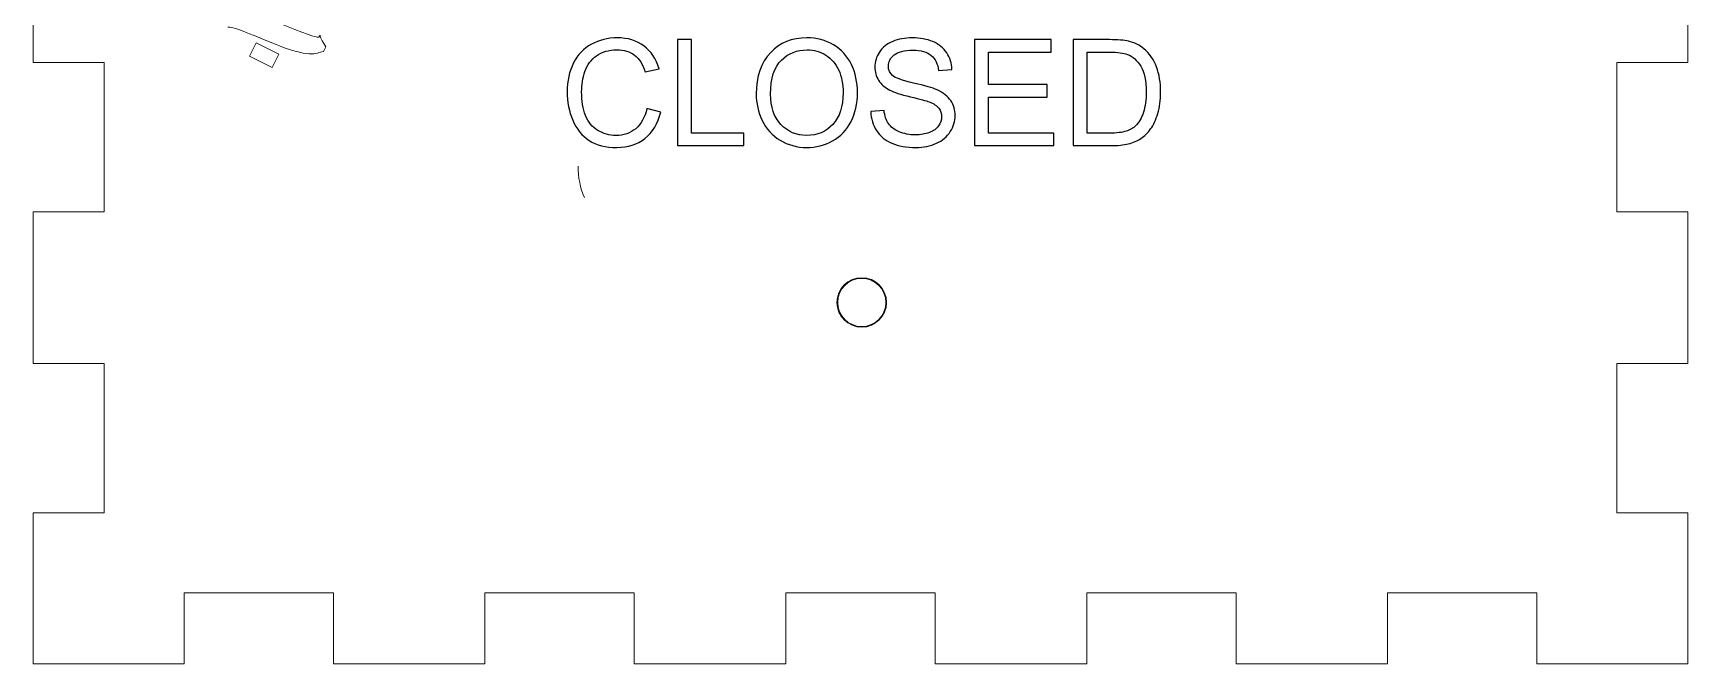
# Model space of a CAD drawing. Header units: millimetres. Extents: x -349 to 86, y 55 to 275.
# Drawn here: x -349.1 to -209.1, y 135 to 188.3 of the extents above; entities that cross this region are included whole.
import ezdxf

# ---------------------------------------------------------------- set-up
doc = ezdxf.new("R2010")
doc.units = ezdxf.units.MM
doc.header["$MEASUREMENT"] = 0
for name, color, linetype in [('cut', 7, 'Continuous'), ('engrave', 7, 'Continuous'), ('Layer 1', 7, 'Continuous')]:
    doc.layers.add(name, color=color, linetype=linetype)

msp = doc.modelspace()

# ---------------------------------------------------------------- linework, layer by layer
at = {"layer": 'cut', "color": 5, "lineweight": 9}
for points in [[(-349.1175, 185.8545), (-349.1175, 185.8545), (-349.1175, 198.6718), (-349.1175, 198.6718)], [(-209.1175, 198.6718), (-209.1175, 198.6718), (-209.1175, 185.8545), (-209.1175, 185.8545)], [(-343.1175, 185.8545), (-343.1175, 185.8545), (-349.1175, 185.8545), (-349.1175, 185.8545)], [(-343.1175, 173.2173), (-343.1175, 173.2173), (-343.1175, 185.8545), (-343.1175, 185.8545)], [(-209.1175, 185.8545), (-209.1175, 185.8545), (-215.1175, 185.8545), (-215.1175, 185.8545)], [(-215.1175, 185.8545), (-215.1175, 185.8545), (-215.1175, 173.2173), (-215.1175, 173.2173)], [(-349.1175, 160.4), (-349.1175, 160.4), (-349.1175, 173.2173), (-349.1175, 173.2173)], [(-349.1175, 173.2173), (-349.1175, 173.2173), (-343.1175, 173.2173), (-343.1175, 173.2173)], [(-215.1175, 173.2173), (-215.1175, 173.2173), (-209.1175, 173.2173), (-209.1175, 173.2173)], [(-209.1175, 173.2173), (-209.1175, 173.2173), (-209.1175, 160.4), (-209.1175, 160.4)], [(-279.0085, 167.6562), (-280.1655, 167.6562), (-281.1064, 166.7154), (-281.1064, 165.5584)], [(-281.0485, 165.5584), (-281.0485, 166.6832), (-280.1333, 167.5984), (-279.0085, 167.5984)], [(-276.9159, 165.5584), (-276.9159, 166.7154), (-277.8516, 167.6562), (-279.0085, 167.6562)], [(-279.0085, 167.5984), (-277.8838, 167.5984), (-276.9738, 166.6832), (-276.9738, 165.5584)], [(-281.1064, 165.5584), (-281.1064, 164.4014), (-280.1655, 163.4658), (-279.0085, 163.4658)], [(-279.0085, 163.5236), (-280.1333, 163.5236), (-281.0485, 164.4337), (-281.0485, 165.5584)], [(-279.0085, 163.4658), (-277.8516, 163.4658), (-276.9159, 164.4014), (-276.9159, 165.5584)], [(-276.9738, 165.5584), (-276.9738, 164.4337), (-277.8838, 163.5236), (-279.0085, 163.5236)], [(-343.1175, 160.4), (-343.1175, 160.4), (-349.1175, 160.4), (-349.1175, 160.4)], [(-343.1175, 147.7627), (-343.1175, 147.7627), (-343.1175, 160.4), (-343.1175, 160.4)], [(-209.1175, 160.4), (-209.1175, 160.4), (-215.1175, 160.4), (-215.1175, 160.4)], [(-215.1175, 160.4), (-215.1175, 160.4), (-215.1175, 147.7627), (-215.1175, 147.7627)], [(-349.1175, 134.9904), (-349.1175, 134.9904), (-349.1175, 147.7627), (-349.1175, 147.7627)], [(-349.1175, 147.7627), (-349.1175, 147.7627), (-343.1175, 147.7627), (-343.1175, 147.7627)], [(-215.1175, 147.7627), (-215.1175, 147.7627), (-209.1175, 147.7627), (-209.1175, 147.7627)], [(-209.1175, 147.7627), (-209.1175, 147.7627), (-209.1175, 134.9904), (-209.1175, 134.9904)], [(-323.708, 140.9904), (-323.708, 140.9904), (-336.3452, 140.9904), (-336.3452, 140.9904)], [(-336.3452, 140.9904), (-336.3452, 140.9904), (-336.3452, 134.9904), (-336.3452, 134.9904)], [(-323.708, 134.9904), (-323.708, 134.9904), (-323.708, 140.9904), (-323.708, 140.9904)], [(-298.2534, 140.9904), (-298.2534, 140.9904), (-310.8907, 140.9904), (-310.8907, 140.9904)], [(-310.8907, 140.9904), (-310.8907, 140.9904), (-310.8907, 134.9904), (-310.8907, 134.9904)], [(-298.2534, 134.9904), (-298.2534, 134.9904), (-298.2534, 140.9904), (-298.2534, 140.9904)], [(-272.7989, 140.9904), (-272.7989, 140.9904), (-285.4361, 140.9904), (-285.4361, 140.9904)], [(-285.4361, 140.9904), (-285.4361, 140.9904), (-285.4361, 134.9904), (-285.4361, 134.9904)], [(-272.7989, 134.9904), (-272.7989, 134.9904), (-272.7989, 140.9904), (-272.7989, 140.9904)], [(-247.3443, 140.9904), (-247.3443, 140.9904), (-259.9816, 140.9904), (-259.9816, 140.9904)], [(-259.9816, 140.9904), (-259.9816, 140.9904), (-259.9816, 134.9904), (-259.9816, 134.9904)], [(-247.3443, 134.9904), (-247.3443, 134.9904), (-247.3443, 140.9904), (-247.3443, 140.9904)], [(-221.8898, 140.9904), (-221.8898, 140.9904), (-234.5271, 140.9904), (-234.5271, 140.9904)], [(-234.5271, 140.9904), (-234.5271, 140.9904), (-234.5271, 134.9904), (-234.5271, 134.9904)], [(-221.8898, 134.9904), (-221.8898, 134.9904), (-221.8898, 140.9904), (-221.8898, 140.9904)], [(-336.3452, 134.9904), (-336.3452, 134.9904), (-349.1175, 134.9904), (-349.1175, 134.9904)], [(-310.8907, 134.9904), (-310.8907, 134.9904), (-323.708, 134.9904), (-323.708, 134.9904)], [(-285.4361, 134.9904), (-285.4361, 134.9904), (-298.2534, 134.9904), (-298.2534, 134.9904)], [(-259.9816, 134.9904), (-259.9816, 134.9904), (-272.7989, 134.9904), (-272.7989, 134.9904)], [(-234.5271, 134.9904), (-234.5271, 134.9904), (-247.3443, 134.9904), (-247.3443, 134.9904)], [(-209.1175, 134.9904), (-209.1175, 134.9904), (-221.8898, 134.9904), (-221.8898, 134.9904)]]:
    msp.add_open_spline(points, degree=3, dxfattribs=at)
at = {"layer": 'engrave', "color": 3, "lineweight": 9}
for points in [[(-324.9332, 187.9961), (-325.2237, 187.9699), (-326.062, 188.2624), (-328.515, 189.2589)], [(-332.6544, 188.8472), (-332.306, 188.9268), (-330.7678, 188.2807), (-328.8431, 187.4829)], [(-324.8317, 188.1711), (-324.8317, 188.1711), (-324.9332, 187.9961), (-324.9332, 187.9961)], [(-324.3388, 187.1877), (-324.9231, 187.99), (-324.8317, 188.1711), (-324.8317, 188.1711)], [(-330.2472, 187.5055), (-330.2472, 187.5055), (-330.8023, 186.3959), (-330.8023, 186.3959)], [(-330.8023, 186.3959), (-330.8023, 186.3959), (-328.8921, 185.4403), (-328.8921, 185.4403)], [(-328.3371, 186.5501), (-328.3371, 186.5501), (-330.2472, 187.5055), (-330.2472, 187.5055)], [(-328.8921, 185.4403), (-328.8921, 185.4403), (-328.3371, 186.5501), (-328.3371, 186.5501)], [(-328.8431, 187.4829), (-325.6999, 186.1808), (-325.1944, 186.6391), (-324.576, 186.7899)], [(-324.576, 186.7899), (-324.5598, 186.7933), (-324.5506, 186.7966), (-324.5506, 186.7966)], [(-324.5506, 186.7966), (-324.5506, 186.7966), (-324.3388, 187.1877), (-324.3388, 187.1877)]]:
    msp.add_open_spline(points, degree=3, dxfattribs=at)
at = {"layer": 'engrave', "color": 1, "lineweight": 9}
msp.add_open_spline([(-302.4815, 174.4238), (-302.8321, 175.2516), (-303.0074, 176.1405), (-303.0074, 177.0904)], degree=3, dxfattribs=at)
at = {"layer": 'Layer 1', "color": 1}
for points, knots in [([(-297.1958, 181.9645), (-297.1958, 181.9645), (-296.0082, 181.664), (-296.0082, 181.664), (-296.0082, 181.664), (-296.2565, 180.6913), (-296.7053, 179.9483), (-297.3502, 179.4348), (-297.3502, 179.4348), (-297.9973, 178.9235), (-298.7862, 178.6688), (-299.7213, 178.6688), (-299.7213, 178.6688), (-300.6877, 178.6688), (-301.4725, 178.865), (-302.0778, 179.2574), (-302.0778, 179.2574), (-302.6831, 179.6519), (-303.1444, 180.2217), (-303.4595, 180.9669), (-303.4595, 180.9669), (-303.7747, 181.7141), (-303.9333, 182.5156), (-303.9333, 183.3713), (-303.9333, 183.3713), (-303.9333, 184.3043), (-303.7559, 185.1183), (-303.399, 185.8134), (-303.399, 185.8134), (-303.0421, 186.5084), (-302.5349, 187.0365), (-301.8753, 187.3976), (-301.8753, 187.3976), (-301.2179, 187.7587), (-300.4936, 187.9382), (-299.7025, 187.9382), (-299.7025, 187.9382), (-298.805, 187.9382), (-298.0515, 187.7107), (-297.44, 187.2536), (-297.44, 187.2536), (-296.8284, 186.7965), (-296.4026, 186.1557), (-296.1626, 185.3271), (-296.1626, 185.3271), (-296.1626, 185.3271), (-297.3294, 185.0515), (-297.3294, 185.0515), (-297.3294, 185.0515), (-297.5381, 185.7048), (-297.8386, 186.1786), (-298.2352, 186.4771), (-298.2352, 186.4771), (-298.6297, 186.7756), (-299.1265, 186.9238), (-299.7276, 186.9238), (-299.7276, 186.9238), (-300.4164, 186.9238), (-300.9903, 186.7589), (-301.4537, 186.4291), (-301.4537, 186.4291), (-301.9171, 186.0972), (-302.2427, 185.6547), (-302.4284, 185.0975), (-302.4284, 185.0975), (-302.6163, 184.5423), (-302.7102, 183.9683), (-302.7102, 183.3776), (-302.7102, 183.3776), (-302.7102, 182.6137), (-302.5996, 181.9499), (-302.3783, 181.3801), (-302.3783, 181.3801), (-302.155, 180.8124), (-301.8106, 180.3866), (-301.341, 180.1048), (-301.341, 180.1048), (-300.8714, 179.8231), (-300.3642, 179.6832), (-299.8173, 179.6832), (-299.8173, 179.6832), (-299.1536, 179.6832), (-298.5921, 179.8752), (-298.1309, 180.2572), (-298.1309, 180.2572), (-297.6696, 180.6413), (-297.3586, 181.2111), (-297.1958, 181.9645)], [0, 0, 0, 0, 0.04347826, 0.04347826, 0.04347826, 0.04347826, 0.08695652, 0.08695652, 0.08695652, 0.08695652, 0.13043478, 0.13043478, 0.13043478, 0.13043478, 0.17391304, 0.17391304, 0.17391304, 0.17391304, 0.2173913, 0.2173913, 0.2173913, 0.2173913, 0.26086957, 0.26086957, 0.26086957, 0.26086957, 0.30434783, 0.30434783, 0.30434783, 0.30434783, 0.34782609, 0.34782609, 0.34782609, 0.34782609, 0.39130435, 0.39130435, 0.39130435, 0.39130435, 0.43478261, 0.43478261, 0.43478261, 0.43478261, 0.47826087, 0.47826087, 0.47826087, 0.47826087, 0.52173913, 0.52173913, 0.52173913, 0.52173913, 0.56521739, 0.56521739, 0.56521739, 0.56521739, 0.60869565, 0.60869565, 0.60869565, 0.60869565, 0.65217391, 0.65217391, 0.65217391, 0.65217391, 0.69565217, 0.69565217, 0.69565217, 0.69565217, 0.73913043, 0.73913043, 0.73913043, 0.73913043, 0.7826087, 0.7826087, 0.7826087, 0.7826087, 0.82608696, 0.82608696, 0.82608696, 0.82608696, 0.86956522, 0.86956522, 0.86956522, 0.86956522, 0.91304348, 0.91304348, 0.91304348, 0.91304348, 1, 1, 1, 1]), ([(-294.5972, 178.8212), (-294.5972, 178.8212), (-294.5972, 187.7858), (-294.5972, 187.7858), (-294.5972, 187.7858), (-294.5972, 187.7858), (-293.4096, 187.7858), (-293.4096, 187.7858), (-293.4096, 187.7858), (-293.4096, 187.7858), (-293.4096, 179.8794), (-293.4096, 179.8794), (-293.4096, 179.8794), (-293.4096, 179.8794), (-288.9951, 179.8794), (-288.9951, 179.8794), (-288.9951, 179.8794), (-288.9951, 179.8794), (-288.9951, 178.8212), (-288.9951, 178.8212), (-288.9951, 178.8212), (-288.9951, 178.8212), (-294.5972, 178.8212), (-294.5972, 178.8212)], [0, 0, 0, 0, 0.14285714, 0.14285714, 0.14285714, 0.14285714, 0.28571429, 0.28571429, 0.28571429, 0.28571429, 0.42857143, 0.42857143, 0.42857143, 0.42857143, 0.57142857, 0.57142857, 0.57142857, 0.57142857, 0.71428571, 0.71428571, 0.71428571, 0.71428571, 1, 1, 1, 1]), ([(-287.9432, 183.1877), (-287.9432, 184.6758), (-287.5445, 185.8405), (-286.7451, 186.6817), (-286.7451, 186.6817), (-285.9457, 187.5228), (-284.9147, 187.9444), (-283.6498, 187.9444), (-283.6498, 187.9444), (-282.8233, 187.9444), (-282.076, 187.7461), (-281.4123, 187.3517), (-281.4123, 187.3517), (-280.7486, 186.9551), (-280.2414, 186.4041), (-279.8928, 185.6965), (-279.8928, 185.6965), (-279.5442, 184.991), (-279.371, 184.1874), (-279.371, 183.292), (-279.371, 183.292), (-279.371, 182.382), (-279.5526, 181.568), (-279.9199, 180.8521), (-279.9199, 180.8521), (-280.2873, 180.1341), (-280.807, 179.5914), (-281.4791, 179.2219), (-281.4791, 179.2219), (-282.1533, 178.8525), (-282.8775, 178.6688), (-283.6561, 178.6688), (-283.6561, 178.6688), (-284.5014, 178.6688), (-285.2549, 178.8713), (-285.9186, 179.2804), (-285.9186, 179.2804), (-286.5844, 179.6874), (-287.0874, 180.2447), (-287.4298, 180.9502), (-287.4298, 180.9502), (-287.7721, 181.6536), (-287.9432, 182.4008), (-287.9432, 183.1877)], [0, 0, 0, 0, 0.08333333, 0.08333333, 0.08333333, 0.08333333, 0.16666667, 0.16666667, 0.16666667, 0.16666667, 0.25, 0.25, 0.25, 0.25, 0.33333333, 0.33333333, 0.33333333, 0.33333333, 0.41666667, 0.41666667, 0.41666667, 0.41666667, 0.5, 0.5, 0.5, 0.5, 0.58333333, 0.58333333, 0.58333333, 0.58333333, 0.66666667, 0.66666667, 0.66666667, 0.66666667, 0.75, 0.75, 0.75, 0.75, 0.83333333, 0.83333333, 0.83333333, 0.83333333, 1, 1, 1, 1]), ([(-278.244, 181.7016), (-278.244, 181.7016), (-277.1252, 181.7997), (-277.1252, 181.7997), (-277.1252, 181.7997), (-277.073, 181.3509), (-276.9499, 180.9836), (-276.7558, 180.6955), (-276.7558, 180.6955), (-276.5617, 180.4075), (-276.2611, 180.1758), (-275.8541, 179.9984), (-275.8541, 179.9984), (-275.4471, 179.821), (-274.9879, 179.7333), (-274.4786, 179.7333), (-274.4786, 179.7333), (-274.0257, 179.7333), (-273.627, 179.8001), (-273.2806, 179.9337), (-273.2806, 179.9337), (-272.9341, 180.0694), (-272.6753, 180.253), (-272.5062, 180.4868), (-272.5062, 180.4868), (-272.3371, 180.7227), (-272.2516, 180.9773), (-272.2516, 181.2549), (-272.2516, 181.2549), (-272.2516, 181.5367), (-272.333, 181.7809), (-272.4978, 181.9917), (-272.4978, 181.9917), (-272.6606, 182.2025), (-272.9299, 182.3778), (-273.3035, 182.5197), (-273.3035, 182.5197), (-273.5456, 182.6137), (-274.0758, 182.7598), (-274.9002, 182.9581), (-274.9002, 182.9581), (-275.7226, 183.1563), (-276.3008, 183.3421), (-276.6305, 183.5174), (-276.6305, 183.5174), (-277.0584, 183.7408), (-277.3778, 184.0205), (-277.5886, 184.3523), (-277.5886, 184.3523), (-277.7973, 184.6842), (-277.9016, 185.0557), (-277.9016, 185.469), (-277.9016, 185.469), (-277.9016, 185.9198), (-277.7743, 186.3435), (-277.5176, 186.7359), (-277.5176, 186.7359), (-277.2609, 187.1304), (-276.8852, 187.4289), (-276.3926, 187.6334), (-276.3926, 187.6334), (-275.8979, 187.8359), (-275.3511, 187.9382), (-274.7479, 187.9382), (-274.7479, 187.9382), (-274.082, 187.9382), (-273.4976, 187.8317), (-272.9883, 187.6167), (-272.9883, 187.6167), (-272.4811, 187.4038), (-272.0908, 187.0887), (-271.8174, 186.6733), (-271.8174, 186.6733), (-271.5461, 186.258), (-271.3979, 185.7862), (-271.377, 185.2603), (-271.377, 185.2603), (-271.377, 185.2603), (-272.5145, 185.1747), (-272.5145, 185.1747), (-272.5145, 185.1747), (-272.5772, 185.7403), (-272.7838, 186.1703), (-273.1365, 186.4583), (-273.1365, 186.4583), (-273.4893, 186.7484), (-274.009, 186.8925), (-274.6978, 186.8925), (-274.6978, 186.8925), (-275.4158, 186.8925), (-275.9376, 186.761), (-276.2674, 186.498), (-276.2674, 186.498), (-276.5951, 186.235), (-276.7599, 185.9177), (-276.7599, 185.5483), (-276.7599, 185.5483), (-276.7599, 185.2248), (-276.6431, 184.9597), (-276.4114, 184.7531), (-276.4114, 184.7531), (-276.1818, 184.5443), (-275.5869, 184.3315), (-274.6226, 184.1144), (-274.6226, 184.1144), (-273.6583, 183.8952), (-272.9967, 183.7053), (-272.6377, 183.5425), (-272.6377, 183.5425), (-272.1159, 183.3004), (-271.7297, 182.9956), (-271.4814, 182.6283), (-271.4814, 182.6283), (-271.233, 182.2588), (-271.1098, 181.8331), (-271.1098, 181.353), (-271.1098, 181.353), (-271.1098, 180.875), (-271.2455, 180.4263), (-271.5189, 180.0047), (-271.5189, 180.0047), (-271.7924, 179.583), (-272.1848, 179.2553), (-272.6961, 179.0195), (-272.6961, 179.0195), (-273.2075, 178.7857), (-273.7836, 178.6688), (-274.4223, 178.6688), (-274.4223, 178.6688), (-275.2342, 178.6688), (-275.9146, 178.7857), (-276.4615, 179.0237), (-276.4615, 179.0237), (-277.0104, 179.2595), (-277.4404, 179.6143), (-277.7535, 180.0902), (-277.7535, 180.0902), (-278.0645, 180.564), (-278.2293, 181.1025), (-278.244, 181.7016)], [0, 0, 0, 0, 0.02777778, 0.02777778, 0.02777778, 0.02777778, 0.05555556, 0.05555556, 0.05555556, 0.05555556, 0.08333333, 0.08333333, 0.08333333, 0.08333333, 0.11111111, 0.11111111, 0.11111111, 0.11111111, 0.13888889, 0.13888889, 0.13888889, 0.13888889, 0.16666667, 0.16666667, 0.16666667, 0.16666667, 0.19444444, 0.19444444, 0.19444444, 0.19444444, 0.22222222, 0.22222222, 0.22222222, 0.22222222, 0.25, 0.25, 0.25, 0.25, 0.27777778, 0.27777778, 0.27777778, 0.27777778, 0.30555556, 0.30555556, 0.30555556, 0.30555556, 0.33333333, 0.33333333, 0.33333333, 0.33333333, 0.36111111, 0.36111111, 0.36111111, 0.36111111, 0.38888889, 0.38888889, 0.38888889, 0.38888889, 0.41666667, 0.41666667, 0.41666667, 0.41666667, 0.44444444, 0.44444444, 0.44444444, 0.44444444, 0.47222222, 0.47222222, 0.47222222, 0.47222222, 0.5, 0.5, 0.5, 0.5, 0.52777778, 0.52777778, 0.52777778, 0.52777778, 0.55555556, 0.55555556, 0.55555556, 0.55555556, 0.58333333, 0.58333333, 0.58333333, 0.58333333, 0.61111111, 0.61111111, 0.61111111, 0.61111111, 0.63888889, 0.63888889, 0.63888889, 0.63888889, 0.66666667, 0.66666667, 0.66666667, 0.66666667, 0.69444444, 0.69444444, 0.69444444, 0.69444444, 0.72222222, 0.72222222, 0.72222222, 0.72222222, 0.75, 0.75, 0.75, 0.75, 0.77777778, 0.77777778, 0.77777778, 0.77777778, 0.80555556, 0.80555556, 0.80555556, 0.80555556, 0.83333333, 0.83333333, 0.83333333, 0.83333333, 0.86111111, 0.86111111, 0.86111111, 0.86111111, 0.88888889, 0.88888889, 0.88888889, 0.88888889, 0.91666667, 0.91666667, 0.91666667, 0.91666667, 0.94444444, 0.94444444, 0.94444444, 0.94444444, 1, 1, 1, 1]), ([(-269.4631, 178.8212), (-269.4631, 178.8212), (-269.4631, 187.7858), (-269.4631, 187.7858), (-269.4631, 187.7858), (-269.4631, 187.7858), (-262.9823, 187.7858), (-262.9823, 187.7858), (-262.9823, 187.7858), (-262.9823, 187.7858), (-262.9823, 186.7276), (-262.9823, 186.7276), (-262.9823, 186.7276), (-262.9823, 186.7276), (-268.2775, 186.7276), (-268.2775, 186.7276), (-268.2775, 186.7276), (-268.2775, 186.7276), (-268.2775, 183.9829), (-268.2775, 183.9829), (-268.2775, 183.9829), (-268.2775, 183.9829), (-263.3183, 183.9829), (-263.3183, 183.9829), (-263.3183, 183.9829), (-263.3183, 183.9829), (-263.3183, 182.9309), (-263.3183, 182.9309), (-263.3183, 182.9309), (-263.3183, 182.9309), (-268.2775, 182.9309), (-268.2775, 182.9309), (-268.2775, 182.9309), (-268.2775, 182.9309), (-268.2775, 179.8794), (-268.2775, 179.8794), (-268.2775, 179.8794), (-268.2775, 179.8794), (-262.7735, 179.8794), (-262.7735, 179.8794), (-262.7735, 179.8794), (-262.7735, 179.8794), (-262.7735, 178.8212), (-262.7735, 178.8212), (-262.7735, 178.8212), (-262.7735, 178.8212), (-269.4631, 178.8212), (-269.4631, 178.8212)], [0, 0, 0, 0, 0.07692308, 0.07692308, 0.07692308, 0.07692308, 0.15384615, 0.15384615, 0.15384615, 0.15384615, 0.23076923, 0.23076923, 0.23076923, 0.23076923, 0.30769231, 0.30769231, 0.30769231, 0.30769231, 0.38461538, 0.38461538, 0.38461538, 0.38461538, 0.46153846, 0.46153846, 0.46153846, 0.46153846, 0.53846154, 0.53846154, 0.53846154, 0.53846154, 0.61538462, 0.61538462, 0.61538462, 0.61538462, 0.69230769, 0.69230769, 0.69230769, 0.69230769, 0.76923077, 0.76923077, 0.76923077, 0.76923077, 0.84615385, 0.84615385, 0.84615385, 0.84615385, 1, 1, 1, 1]), ([(-261.1351, 178.8212), (-261.1351, 178.8212), (-261.1351, 187.7858), (-261.1351, 187.7858), (-261.1351, 187.7858), (-261.1351, 187.7858), (-258.0481, 187.7858), (-258.0481, 187.7858), (-258.0481, 187.7858), (-257.351, 187.7858), (-256.8188, 187.742), (-256.4514, 187.6564), (-256.4514, 187.6564), (-255.9379, 187.5395), (-255.4996, 187.3245), (-255.1365, 187.0156), (-255.1365, 187.0156), (-254.6647, 186.6149), (-254.3099, 186.1056), (-254.0762, 185.4836), (-254.0762, 185.4836), (-253.8403, 184.8616), (-253.7234, 184.152), (-253.7234, 183.3525), (-253.7234, 183.3525), (-253.7234, 182.6721), (-253.8027, 182.0689), (-253.9634, 181.5429), (-253.9634, 181.5429), (-254.1221, 181.017), (-254.3245, 180.5807), (-254.575, 180.2363), (-254.575, 180.2363), (-254.8234, 179.8919), (-255.0947, 179.6206), (-255.3911, 179.4244), (-255.3911, 179.4244), (-255.6854, 179.2261), (-256.0423, 179.0758), (-256.4598, 178.9736), (-256.4598, 178.9736), (-256.8793, 178.8713), (-257.3593, 178.8212), (-257.8999, 178.8212), (-257.8999, 178.8212), (-257.8999, 178.8212), (-261.1351, 178.8212), (-261.1351, 178.8212)], [0, 0, 0, 0, 0.07692308, 0.07692308, 0.07692308, 0.07692308, 0.15384615, 0.15384615, 0.15384615, 0.15384615, 0.23076923, 0.23076923, 0.23076923, 0.23076923, 0.30769231, 0.30769231, 0.30769231, 0.30769231, 0.38461538, 0.38461538, 0.38461538, 0.38461538, 0.46153846, 0.46153846, 0.46153846, 0.46153846, 0.53846154, 0.53846154, 0.53846154, 0.53846154, 0.61538462, 0.61538462, 0.61538462, 0.61538462, 0.69230769, 0.69230769, 0.69230769, 0.69230769, 0.76923077, 0.76923077, 0.76923077, 0.76923077, 0.84615385, 0.84615385, 0.84615385, 0.84615385, 1, 1, 1, 1]), ([(-286.7201, 183.1689), (-286.7201, 182.0877), (-286.43, 181.2382), (-285.8497, 180.6162), (-285.8497, 180.6162), (-285.2674, 179.9942), (-284.539, 179.6832), (-283.6623, 179.6832), (-283.6623, 179.6832), (-282.769, 179.6832), (-282.0343, 179.9963), (-281.4582, 180.6246), (-281.4582, 180.6246), (-280.8822, 181.2528), (-280.592, 182.144), (-280.592, 183.2983), (-280.592, 183.2983), (-280.592, 184.0267), (-280.7173, 184.6633), (-280.9636, 185.2081), (-280.9636, 185.2081), (-281.2098, 185.7528), (-281.5709, 186.1745), (-282.0447, 186.475), (-282.0447, 186.475), (-282.5206, 186.7735), (-283.0529, 186.9238), (-283.6435, 186.9238), (-283.6435, 186.9238), (-284.4847, 186.9238), (-285.2069, 186.6357), (-285.8122, 186.0576), (-285.8122, 186.0576), (-286.4175, 185.4815), (-286.7201, 184.5172), (-286.7201, 183.1689)], [0, 0, 0, 0, 0.1, 0.1, 0.1, 0.1, 0.2, 0.2, 0.2, 0.2, 0.3, 0.3, 0.3, 0.3, 0.4, 0.4, 0.4, 0.4, 0.5, 0.5, 0.5, 0.5, 0.6, 0.6, 0.6, 0.6, 0.7, 0.7, 0.7, 0.7, 0.8, 0.8, 0.8, 0.8, 1, 1, 1, 1]), ([(-259.9496, 179.8794), (-259.9496, 179.8794), (-258.0356, 179.8794), (-258.0356, 179.8794), (-258.0356, 179.8794), (-257.4449, 179.8794), (-256.9795, 179.9337), (-256.6434, 180.0443), (-256.6434, 180.0443), (-256.3074, 180.1549), (-256.0402, 180.3094), (-255.8398, 180.5098), (-255.8398, 180.5098), (-255.5581, 180.7894), (-255.3389, 181.1693), (-255.1824, 181.6431), (-255.1824, 181.6431), (-255.0258, 182.119), (-254.9465, 182.693), (-254.9465, 183.3713), (-254.9465, 183.3713), (-254.9465, 184.3085), (-255.101, 185.0286), (-255.4078, 185.5316), (-255.4078, 185.5316), (-255.7167, 186.0367), (-256.0903, 186.3727), (-256.5307, 186.5439), (-256.5307, 186.5439), (-256.848, 186.667), (-257.3614, 186.7276), (-258.0648, 186.7276), (-258.0648, 186.7276), (-258.0648, 186.7276), (-259.9496, 186.7276), (-259.9496, 186.7276), (-259.9496, 186.7276), (-259.9496, 186.7276), (-259.9496, 179.8794), (-259.9496, 179.8794)], [0, 0, 0, 0, 0.09090909, 0.09090909, 0.09090909, 0.09090909, 0.18181818, 0.18181818, 0.18181818, 0.18181818, 0.27272727, 0.27272727, 0.27272727, 0.27272727, 0.36363636, 0.36363636, 0.36363636, 0.36363636, 0.45454545, 0.45454545, 0.45454545, 0.45454545, 0.54545455, 0.54545455, 0.54545455, 0.54545455, 0.63636364, 0.63636364, 0.63636364, 0.63636364, 0.72727273, 0.72727273, 0.72727273, 0.72727273, 0.81818182, 0.81818182, 0.81818182, 0.81818182, 1, 1, 1, 1])]:
    msp.add_open_spline(points, degree=3, knots=knots, dxfattribs=at)

doc.saveas('drawing.dxf')
